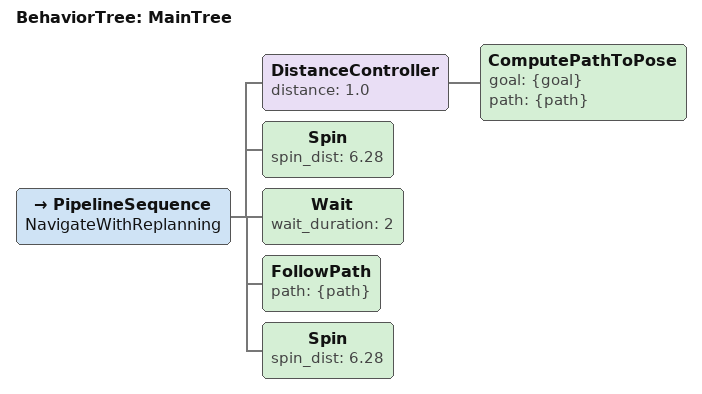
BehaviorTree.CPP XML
<root main_tree_to_execute="MainTree">
    <BehaviorTree ID="MainTree">
            <PipelineSequence name="NavigateWithReplanning">
                <DistanceController distance="1.0">
                    <ComputePathToPose goal="{goal}" path="{path}"/>
                </DistanceController>
                <Spin spin_dist="6.28"/>
                <Wait wait_duration="2"/>
                <FollowPath path="{path}"/>
                <Spin spin_dist="6.28"/>
            </PipelineSequence>
    </BehaviorTree>
</root>
